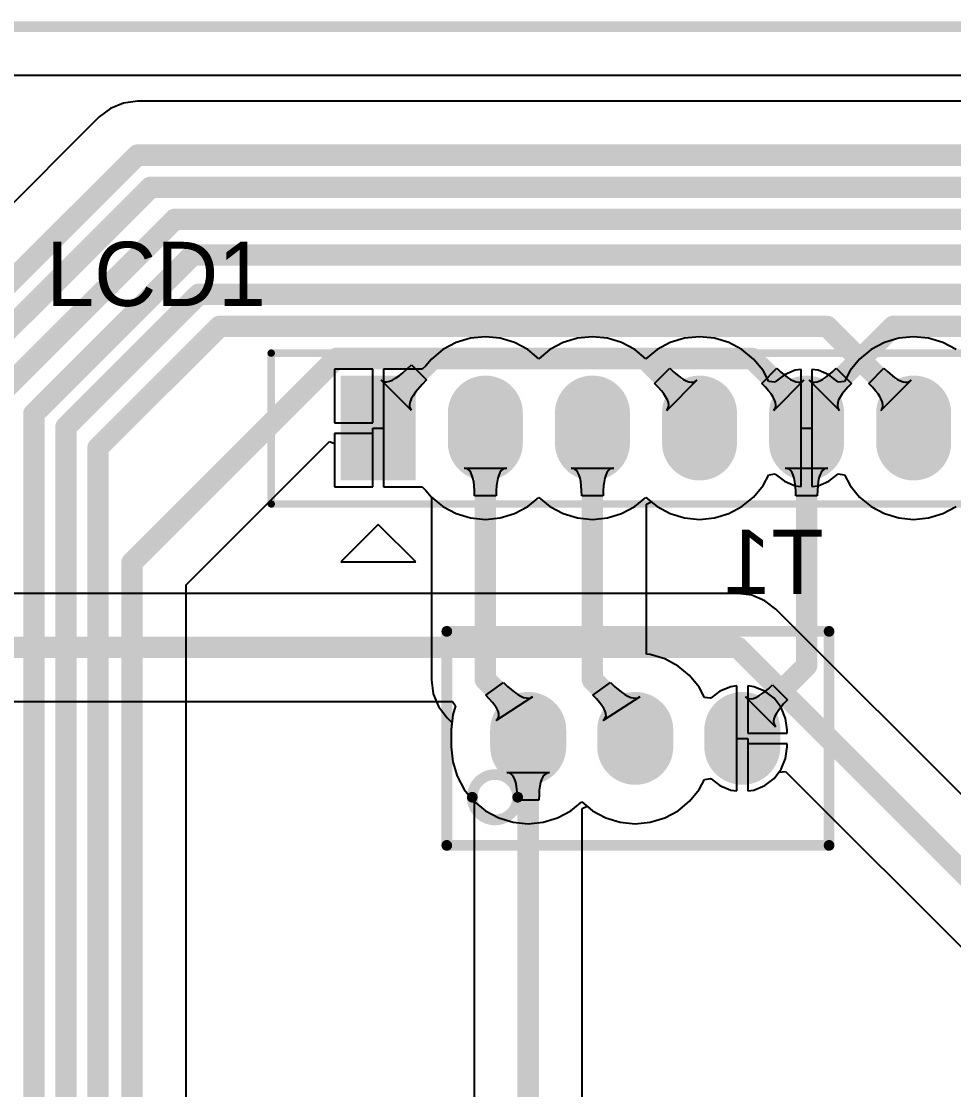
# Model space of a CAD drawing. Header units: millimetres. Extents: x 0 to 140, y 0 to 130.
# Drawn here: x 29.51 to 51.62, y 104.82 to 130.18 of the extents above; entities that cross this region are included whole.
import ezdxf

# ---------------------------------------------------------------- set-up
doc = ezdxf.new("R2010")
doc.units = ezdxf.units.MM
for name, color, linetype in [('BottomLayer', 5, 'Continuous'), ('BottomOverlay', 54, 'Continuous'), ('BottomSolder', 6, 'Continuous'), ('KeepOutLayer', 6, 'Continuous'), ('MultiLayer', 9, 'Continuous'), ('PadHoleLayer', 156, 'Continuous'), ('TopLayer', 1, 'Continuous'), ('TopOverlay', 2, 'Continuous'), ('TopSolder', 216, 'Continuous')]:
    doc.layers.add(name, color=color, linetype=linetype)

msp = doc.modelspace()

# ---------------------------------------------------------------- hatches: boundary and pattern name
at = {"layer": 'BottomLayer'}
msp.add_hatch(color=5, dxfattribs=at).paths.add_polyline_path([(37.186, 121.666), (38.76, 121.666), (38.76, 119.38), (37.186, 119.38)])
h = msp.add_hatch(color=5, dxfattribs=at)
edge = h.paths.add_edge_path()
edge.add_arc((40.513, 120.167), 0.787, 180, 360)
edge.add_line((41.3, 120.167), (41.3, 120.879))
edge.add_arc((40.513, 120.879), 0.787, 0, 180)
edge.add_line((39.726, 120.879), (39.726, 120.167))
h = msp.add_hatch(color=5, dxfattribs=at)
edge = h.paths.add_edge_path()
edge.add_arc((43.053, 120.167), 0.787, 180, 360)
edge.add_line((43.84, 120.167), (43.84, 120.879))
edge.add_arc((43.053, 120.879), 0.787, 0, 180)
edge.add_line((42.266, 120.879), (42.266, 120.167))
h = msp.add_hatch(color=5, dxfattribs=at)
edge = h.paths.add_edge_path()
edge.add_arc((45.593, 120.167), 0.787, 180, 360)
edge.add_line((46.38, 120.167), (46.38, 120.879))
edge.add_arc((45.593, 120.879), 0.787, 0, 180)
edge.add_line((44.806, 120.879), (44.806, 120.167))
h = msp.add_hatch(color=5, dxfattribs=at)
edge = h.paths.add_edge_path()
edge.add_arc((48.133, 120.167), 0.787, 180, 360)
edge.add_line((48.92, 120.167), (48.92, 120.879))
edge.add_arc((48.133, 120.879), 0.787, 0, 180)
edge.add_line((47.346, 120.879), (47.346, 120.167))
h = msp.add_hatch(color=5, dxfattribs=at)
edge = h.paths.add_edge_path()
edge.add_arc((50.673, 120.167), 0.787, 180, 360)
edge.add_line((51.46, 120.167), (51.46, 120.879))
edge.add_arc((50.673, 120.879), 0.787, 0, 180)
edge.add_line((49.886, 120.879), (49.886, 120.167))
h = msp.add_hatch(color=5, dxfattribs=at)
edge = h.paths.add_edge_path()
edge.add_arc((41.529, 112.957), 0.8, 180, 360)
edge.add_line((42.329, 112.957), (42.329, 113.357))
edge.add_arc((41.529, 113.357), 0.8, 0, 180)
edge.add_line((40.729, 113.357), (40.729, 112.957))
h = msp.add_hatch(color=5, dxfattribs=at)
edge = h.paths.add_edge_path()
edge.add_arc((44.069, 112.957), 0.8, 180, 360)
edge.add_line((44.869, 112.957), (44.869, 113.357))
edge.add_arc((44.069, 113.357), 0.8, 0, 180)
edge.add_line((43.269, 113.357), (43.269, 112.957))
h = msp.add_hatch(color=5, dxfattribs=at)
edge = h.paths.add_edge_path()
edge.add_arc((46.609, 112.957), 0.8, 180, 360)
edge.add_line((47.409, 112.957), (47.409, 113.357))
edge.add_arc((46.609, 113.357), 0.8, 0, 180)
edge.add_line((45.809, 113.357), (45.809, 112.957))
at = {"layer": 'BottomSolder'}
msp.add_hatch(color=6, dxfattribs=at).paths.add_polyline_path([(37.084, 121.768), (38.862, 121.768), (38.862, 119.278), (37.084, 119.278)])
h = msp.add_hatch(color=6, dxfattribs=at)
edge = h.paths.add_edge_path()
edge.add_arc((40.513, 120.167), 0.889, 180, 360)
edge.add_line((41.402, 120.167), (41.402, 120.879))
edge.add_arc((40.513, 120.879), 0.889, 0, 180)
edge.add_line((39.624, 120.879), (39.624, 120.167))
h = msp.add_hatch(color=6, dxfattribs=at)
edge = h.paths.add_edge_path()
edge.add_arc((43.053, 120.167), 0.889, 180, 360)
edge.add_line((43.942, 120.167), (43.942, 120.879))
edge.add_arc((43.053, 120.879), 0.889, 0, 180)
edge.add_line((42.164, 120.879), (42.164, 120.167))
h = msp.add_hatch(color=6, dxfattribs=at)
edge = h.paths.add_edge_path()
edge.add_arc((45.593, 120.167), 0.889, 180, 360)
edge.add_line((46.482, 120.167), (46.482, 120.879))
edge.add_arc((45.593, 120.879), 0.889, 0, 180)
edge.add_line((44.704, 120.879), (44.704, 120.167))
h = msp.add_hatch(color=6, dxfattribs=at)
edge = h.paths.add_edge_path()
edge.add_arc((48.133, 120.167), 0.889, 180, 360)
edge.add_line((49.022, 120.167), (49.022, 120.879))
edge.add_arc((48.133, 120.879), 0.889, 0, 180)
edge.add_line((47.244, 120.879), (47.244, 120.167))
h = msp.add_hatch(color=6, dxfattribs=at)
edge = h.paths.add_edge_path()
edge.add_arc((50.673, 120.167), 0.889, 180, 360)
edge.add_line((51.562, 120.167), (51.562, 120.879))
edge.add_arc((50.673, 120.879), 0.889, 0, 180)
edge.add_line((49.784, 120.879), (49.784, 120.167))
h = msp.add_hatch(color=6, dxfattribs=at)
edge = h.paths.add_edge_path()
edge.add_arc((41.529, 112.957), 0.902, 180, 360)
edge.add_line((42.431, 112.957), (42.431, 113.357))
edge.add_arc((41.529, 113.357), 0.902, 0, 180)
edge.add_line((40.627, 113.357), (40.627, 112.957))
h = msp.add_hatch(color=6, dxfattribs=at)
edge = h.paths.add_edge_path()
edge.add_arc((44.069, 112.957), 0.902, 180, 360)
edge.add_line((44.971, 112.957), (44.971, 113.357))
edge.add_arc((44.069, 113.357), 0.902, 0, 180)
edge.add_line((43.167, 113.357), (43.167, 112.957))
h = msp.add_hatch(color=6, dxfattribs=at)
edge = h.paths.add_edge_path()
edge.add_arc((46.609, 112.957), 0.902, 180, 360)
edge.add_line((47.511, 112.957), (47.511, 113.357))
edge.add_arc((46.609, 113.357), 0.902, 0, 180)
edge.add_line((45.707, 113.357), (45.707, 112.957))
at = {"layer": 'MultiLayer'}
msp.add_hatch(color=9, dxfattribs=at).paths.add_polyline_path([(37.186, 121.666), (38.76, 121.666), (38.76, 119.38), (37.186, 119.38)])
h = msp.add_hatch(color=9, dxfattribs=at)
edge = h.paths.add_edge_path()
edge.add_arc((40.513, 120.167), 0.787, 180, 360)
edge.add_line((41.3, 120.167), (41.3, 120.879))
edge.add_arc((40.513, 120.879), 0.787, 0, 180)
edge.add_line((39.726, 120.879), (39.726, 120.167))
h = msp.add_hatch(color=9, dxfattribs=at)
edge = h.paths.add_edge_path()
edge.add_arc((43.053, 120.167), 0.787, 180, 360)
edge.add_line((43.84, 120.167), (43.84, 120.879))
edge.add_arc((43.053, 120.879), 0.787, 0, 180)
edge.add_line((42.266, 120.879), (42.266, 120.167))
h = msp.add_hatch(color=9, dxfattribs=at)
edge = h.paths.add_edge_path()
edge.add_arc((45.593, 120.167), 0.787, 180, 360)
edge.add_line((46.38, 120.167), (46.38, 120.879))
edge.add_arc((45.593, 120.879), 0.787, 0, 180)
edge.add_line((44.806, 120.879), (44.806, 120.167))
h = msp.add_hatch(color=9, dxfattribs=at)
edge = h.paths.add_edge_path()
edge.add_arc((48.133, 120.167), 0.787, 180, 360)
edge.add_line((48.92, 120.167), (48.92, 120.879))
edge.add_arc((48.133, 120.879), 0.787, 0, 180)
edge.add_line((47.346, 120.879), (47.346, 120.167))
h = msp.add_hatch(color=9, dxfattribs=at)
edge = h.paths.add_edge_path()
edge.add_arc((50.673, 120.167), 0.787, 180, 360)
edge.add_line((51.46, 120.167), (51.46, 120.879))
edge.add_arc((50.673, 120.879), 0.787, 0, 180)
edge.add_line((49.886, 120.879), (49.886, 120.167))
h = msp.add_hatch(color=9, dxfattribs=at)
edge = h.paths.add_edge_path()
edge.add_arc((41.529, 112.957), 0.8, 180, 360)
edge.add_line((42.329, 112.957), (42.329, 113.357))
edge.add_arc((41.529, 113.357), 0.8, 0, 180)
edge.add_line((40.729, 113.357), (40.729, 112.957))
h = msp.add_hatch(color=9, dxfattribs=at)
edge = h.paths.add_edge_path()
edge.add_arc((44.069, 112.957), 0.8, 180, 360)
edge.add_line((44.869, 112.957), (44.869, 113.357))
edge.add_arc((44.069, 113.357), 0.8, 0, 180)
edge.add_line((43.269, 113.357), (43.269, 112.957))
h = msp.add_hatch(color=9, dxfattribs=at)
edge = h.paths.add_edge_path()
edge.add_arc((46.609, 112.957), 0.8, 180, 360)
edge.add_line((47.409, 112.957), (47.409, 113.357))
edge.add_arc((46.609, 113.357), 0.8, 0, 180)
edge.add_line((45.809, 113.357), (45.809, 112.957))
at = {"layer": 'PadHoleLayer'}
h = msp.add_hatch(color=156, dxfattribs=at)
edge = h.paths.add_edge_path()
edge.add_arc((37.973, 120.523), 0.495, 0, 360)
h = msp.add_hatch(color=156, dxfattribs=at)
edge = h.paths.add_edge_path()
edge.add_arc((40.513, 120.523), 0.495, 0, 360)
h = msp.add_hatch(color=156, dxfattribs=at)
edge = h.paths.add_edge_path()
edge.add_arc((43.053, 120.523), 0.495, 0, 360)
h = msp.add_hatch(color=156, dxfattribs=at)
edge = h.paths.add_edge_path()
edge.add_arc((45.593, 120.523), 0.495, 0, 360)
h = msp.add_hatch(color=156, dxfattribs=at)
edge = h.paths.add_edge_path()
edge.add_arc((48.133, 120.523), 0.495, 0, 360)
h = msp.add_hatch(color=156, dxfattribs=at)
edge = h.paths.add_edge_path()
edge.add_arc((50.673, 120.523), 0.495, 0, 360)
h = msp.add_hatch(color=156, dxfattribs=at)
edge = h.paths.add_edge_path()
edge.add_arc((41.529, 113.157), 0.4, 0, 360)
h = msp.add_hatch(color=156, dxfattribs=at)
edge = h.paths.add_edge_path()
edge.add_arc((44.069, 113.157), 0.4, 0, 360)
h = msp.add_hatch(color=156, dxfattribs=at)
edge = h.paths.add_edge_path()
edge.add_arc((46.609, 113.157), 0.4, 0, 360)
at = {"layer": 'TopLayer'}
msp.add_hatch(color=1, dxfattribs=at).paths.add_polyline_path([(37.186, 121.666), (38.76, 121.666), (38.76, 119.38), (37.186, 119.38)])
h = msp.add_hatch(color=1, dxfattribs=at)
edge = h.paths.add_edge_path()
edge.add_arc((40.513, 120.167), 0.787, 180, 360)
edge.add_line((41.3, 120.167), (41.3, 120.879))
edge.add_arc((40.513, 120.879), 0.787, 0, 180)
edge.add_line((39.726, 120.879), (39.726, 120.167))
h = msp.add_hatch(color=1, dxfattribs=at)
edge = h.paths.add_edge_path()
edge.add_arc((43.053, 120.167), 0.787, 180, 360)
edge.add_line((43.84, 120.167), (43.84, 120.879))
edge.add_arc((43.053, 120.879), 0.787, 0, 180)
edge.add_line((42.266, 120.879), (42.266, 120.167))
h = msp.add_hatch(color=1, dxfattribs=at)
edge = h.paths.add_edge_path()
edge.add_arc((45.593, 120.167), 0.787, 180, 360)
edge.add_line((46.38, 120.167), (46.38, 120.879))
edge.add_arc((45.593, 120.879), 0.787, 0, 180)
edge.add_line((44.806, 120.879), (44.806, 120.167))
h = msp.add_hatch(color=1, dxfattribs=at)
edge = h.paths.add_edge_path()
edge.add_arc((48.133, 120.167), 0.787, 180, 360)
edge.add_line((48.92, 120.167), (48.92, 120.879))
edge.add_arc((48.133, 120.879), 0.787, 0, 180)
edge.add_line((47.346, 120.879), (47.346, 120.167))
h = msp.add_hatch(color=1, dxfattribs=at)
edge = h.paths.add_edge_path()
edge.add_arc((50.673, 120.167), 0.787, 180, 360)
edge.add_line((51.46, 120.167), (51.46, 120.879))
edge.add_arc((50.673, 120.879), 0.787, 0, 180)
edge.add_line((49.886, 120.879), (49.886, 120.167))
h = msp.add_hatch(color=1, dxfattribs=at)
edge = h.paths.add_edge_path()
edge.add_arc((41.529, 112.957), 0.8, 180, 360)
edge.add_line((42.329, 112.957), (42.329, 113.357))
edge.add_arc((41.529, 113.357), 0.8, 0, 180)
edge.add_line((40.729, 113.357), (40.729, 112.957))
h = msp.add_hatch(color=1, dxfattribs=at)
edge = h.paths.add_edge_path()
edge.add_arc((44.069, 112.957), 0.8, 180, 360)
edge.add_line((44.869, 112.957), (44.869, 113.357))
edge.add_arc((44.069, 113.357), 0.8, 0, 180)
edge.add_line((43.269, 113.357), (43.269, 112.957))
h = msp.add_hatch(color=1, dxfattribs=at)
edge = h.paths.add_edge_path()
edge.add_arc((46.609, 112.957), 0.8, 180, 360)
edge.add_line((47.409, 112.957), (47.409, 113.357))
edge.add_arc((46.609, 113.357), 0.8, 0, 180)
edge.add_line((45.809, 113.357), (45.809, 112.957))
at = {"layer": 'TopSolder'}
msp.add_hatch(color=216, dxfattribs=at).paths.add_polyline_path([(37.084, 121.768), (38.862, 121.768), (38.862, 119.278), (37.084, 119.278)])
h = msp.add_hatch(color=216, dxfattribs=at)
edge = h.paths.add_edge_path()
edge.add_arc((40.513, 120.167), 0.889, 180, 360)
edge.add_line((41.402, 120.167), (41.402, 120.879))
edge.add_arc((40.513, 120.879), 0.889, 0, 180)
edge.add_line((39.624, 120.879), (39.624, 120.167))
h = msp.add_hatch(color=216, dxfattribs=at)
edge = h.paths.add_edge_path()
edge.add_arc((43.053, 120.167), 0.889, 180, 360)
edge.add_line((43.942, 120.167), (43.942, 120.879))
edge.add_arc((43.053, 120.879), 0.889, 0, 180)
edge.add_line((42.164, 120.879), (42.164, 120.167))
h = msp.add_hatch(color=216, dxfattribs=at)
edge = h.paths.add_edge_path()
edge.add_arc((45.593, 120.167), 0.889, 180, 360)
edge.add_line((46.482, 120.167), (46.482, 120.879))
edge.add_arc((45.593, 120.879), 0.889, 0, 180)
edge.add_line((44.704, 120.879), (44.704, 120.167))
h = msp.add_hatch(color=216, dxfattribs=at)
edge = h.paths.add_edge_path()
edge.add_arc((48.133, 120.167), 0.889, 180, 360)
edge.add_line((49.022, 120.167), (49.022, 120.879))
edge.add_arc((48.133, 120.879), 0.889, 0, 180)
edge.add_line((47.244, 120.879), (47.244, 120.167))
h = msp.add_hatch(color=216, dxfattribs=at)
edge = h.paths.add_edge_path()
edge.add_arc((50.673, 120.167), 0.889, 180, 360)
edge.add_line((51.562, 120.167), (51.562, 120.879))
edge.add_arc((50.673, 120.879), 0.889, 0, 180)
edge.add_line((49.784, 120.879), (49.784, 120.167))
h = msp.add_hatch(color=216, dxfattribs=at)
edge = h.paths.add_edge_path()
edge.add_arc((41.529, 112.957), 0.902, 180, 360)
edge.add_line((42.431, 112.957), (42.431, 113.357))
edge.add_arc((41.529, 113.357), 0.902, 0, 180)
edge.add_line((40.627, 113.357), (40.627, 112.957))
h = msp.add_hatch(color=216, dxfattribs=at)
edge = h.paths.add_edge_path()
edge.add_arc((44.069, 112.957), 0.902, 180, 360)
edge.add_line((44.971, 112.957), (44.971, 113.357))
edge.add_arc((44.069, 113.357), 0.902, 0, 180)
edge.add_line((43.167, 113.357), (43.167, 112.957))
h = msp.add_hatch(color=216, dxfattribs=at)
edge = h.paths.add_edge_path()
edge.add_arc((46.609, 112.957), 0.902, 180, 360)
edge.add_line((47.511, 112.957), (47.511, 113.357))
edge.add_arc((46.609, 113.357), 0.902, 0, 180)
edge.add_line((45.707, 113.357), (45.707, 112.957))

# ---------------------------------------------------------------- linework, layer by layer
at = {"layer": 'BottomLayer'}
for p, q in [((1.153, 128.895), (138.928, 128.895)), ((39.82, 122.553), (39.506, 122.385)), ((40.159, 122.656), (39.82, 122.553)), ((40.513, 122.691), (40.159, 122.656)), ((40.867, 122.656), (40.513, 122.691)), ((41.206, 122.553), (40.867, 122.656)), ((41.52, 122.385), (41.206, 122.553)), ((42.36, 122.553), (42.046, 122.385)), ((42.699, 122.656), (42.36, 122.553)), ((43.053, 122.691), (42.699, 122.656)), ((43.407, 122.656), (43.053, 122.691)), ((43.746, 122.553), (43.407, 122.656)), ((44.06, 122.385), (43.746, 122.553)), ((44.9, 122.553), (44.586, 122.385)), ((45.239, 122.656), (44.9, 122.553)), ((45.593, 122.691), (45.239, 122.656)), ((45.947, 122.656), (45.593, 122.691)), ((46.286, 122.553), (45.947, 122.656)), ((46.6, 122.385), (46.286, 122.553)), ((49.98, 122.553), (49.666, 122.385)), ((50.319, 122.656), (49.98, 122.553)), ((50.673, 122.691), (50.319, 122.656)), ((51.027, 122.656), (50.673, 122.691)), ((51.366, 122.553), (51.027, 122.656)), ((51.68, 122.385), (51.366, 122.553)), ((39.506, 122.385), (39.232, 122.16)), ((41.783, 122.169), (41.52, 122.385)), ((42.046, 122.385), (41.783, 122.169)), ((44.323, 122.169), (44.06, 122.385)), ((44.586, 122.385), (44.323, 122.169)), ((46.874, 122.16), (46.6, 122.385)), ((49.666, 122.385), (49.392, 122.16)), ((38.556, 121.835), (38.757, 122.022)), ((38.757, 122.022), (39.117, 121.663)), ((39.101, 122.001), (39.014, 121.92)), ((39.232, 122.16), (39.101, 122.001)), ((47.1, 121.885), (46.874, 122.16)), ((49.392, 122.16), (49.166, 121.885)), ((37.846, 121.92), (36.932, 121.92)), ((36.932, 121.92), (36.932, 120.65)), ((37.846, 120.65), (37.846, 121.92)), ((39.014, 121.92), (38.1, 121.92)), ((38.1, 121.92), (38.1, 120.523)), ((38.308, 121.661), (38.383, 121.705)), ((38.383, 121.705), (38.466, 121.763)), ((38.466, 121.763), (38.556, 121.835)), ((39.014, 121.92), (39.014, 121.92)), ((39.014, 121.92), (39.014, 121.92)), ((47.069, 121.583), (47.428, 121.943)), ((47.236, 121.63), (47.1, 121.885)), ((47.608, 121.788), (47.39, 121.621)), ((47.428, 121.943), (47.518, 121.856)), ((47.518, 121.856), (47.681, 121.722)), ((47.861, 121.893), (47.608, 121.788)), ((47.681, 121.722), (47.753, 121.675)), ((48.006, 121.912), (47.861, 121.893)), ((48.006, 120.523), (48.006, 121.912)), ((48.405, 121.893), (48.26, 121.912)), ((48.26, 121.912), (48.26, 120.523)), ((48.658, 121.788), (48.405, 121.893)), ((48.513, 121.675), (48.585, 121.722)), ((48.585, 121.722), (48.664, 121.783)), ((48.876, 121.621), (48.658, 121.788)), ((48.664, 121.783), (48.748, 121.856)), ((48.748, 121.856), (48.838, 121.943)), ((48.838, 121.943), (49.197, 121.583)), ((49.166, 121.885), (49.03, 121.63)), ((38.754, 120.945), (38.039, 121.66)), ((38.039, 121.66), (38.078, 121.631)), ((38.078, 121.631), (38.125, 121.617)), ((38.125, 121.617), (38.178, 121.618)), ((38.178, 121.618), (38.239, 121.632)), ((38.239, 121.632), (38.308, 121.661)), ((39.016, 121.559), (38.857, 121.371)), ((39.117, 121.663), (39.016, 121.559)), ((47.155, 121.493), (47.069, 121.583)), ((47.229, 121.409), (47.155, 121.493)), ((47.381, 121.61), (47.236, 121.63)), ((48.07, 121.657), (47.354, 120.942)), ((47.39, 121.621), (47.381, 121.61)), ((47.753, 121.675), (47.82, 121.64)), ((47.82, 121.64), (47.882, 121.618)), ((47.882, 121.618), (47.937, 121.608)), ((47.937, 121.608), (47.987, 121.612)), ((47.987, 121.612), (48.031, 121.628)), ((48.031, 121.628), (48.07, 121.657)), ((48.912, 120.942), (48.196, 121.657)), ((48.196, 121.657), (48.235, 121.628)), ((48.235, 121.628), (48.279, 121.612)), ((48.279, 121.612), (48.329, 121.608)), ((48.329, 121.608), (48.384, 121.618)), ((48.384, 121.618), (48.446, 121.64)), ((48.446, 121.64), (48.513, 121.675)), ((48.885, 121.61), (48.876, 121.621)), ((49.03, 121.63), (48.885, 121.61)), ((49.111, 121.493), (48.977, 121.331)), ((49.197, 121.583), (49.111, 121.493)), ((38.756, 121.213), (38.727, 121.145)), ((38.799, 121.289), (38.756, 121.213)), ((38.857, 121.371), (38.799, 121.289)), ((47.289, 121.331), (47.229, 121.409)), ((47.337, 121.258), (47.289, 121.331)), ((47.372, 121.191), (47.337, 121.258)), ((48.929, 121.258), (48.894, 121.191)), ((48.977, 121.331), (48.929, 121.258)), ((38.727, 121.145), (38.712, 121.084)), ((38.712, 121.084), (38.712, 121.03)), ((38.712, 121.03), (38.726, 120.984)), ((38.726, 120.984), (38.754, 120.945)), ((47.354, 120.942), (47.383, 120.98)), ((47.394, 121.13), (47.372, 121.191)), ((47.383, 120.98), (47.4, 121.024)), ((47.403, 121.074), (47.394, 121.13)), ((47.4, 121.024), (47.403, 121.074)), ((48.872, 121.13), (48.863, 121.074)), ((48.863, 121.074), (48.866, 121.024)), ((48.866, 121.024), (48.883, 120.98)), ((48.894, 121.191), (48.872, 121.13)), ((48.883, 120.98), (48.912, 120.942)), ((36.932, 120.65), (37.846, 120.65)), ((38.1, 120.523), (38.1, 119.126)), ((48.006, 119.134), (48.006, 120.523)), ((48.26, 120.523), (48.26, 119.134)), ((37.846, 120.396), (36.932, 120.396)), ((36.932, 120.396), (36.932, 119.126)), ((37.846, 119.126), (37.846, 120.396)), ((47.236, 119.416), (47.381, 119.436)), ((47.381, 119.436), (47.39, 119.425)), ((47.39, 119.425), (47.608, 119.258)), ((48.658, 119.258), (48.876, 119.425)), ((48.876, 119.425), (48.885, 119.436)), ((48.885, 119.436), (49.03, 119.416)), ((47.1, 119.161), (47.236, 119.416)), ((47.608, 119.258), (47.861, 119.153)), ((48.405, 119.153), (48.658, 119.258)), ((49.03, 119.416), (49.166, 119.161)), ((36.932, 119.126), (37.846, 119.126)), ((38.1, 119.126), (39.014, 119.126)), ((39.014, 119.126), (39.014, 119.126)), ((39.014, 119.126), (39.014, 119.126)), ((39.014, 119.126), (39.102, 119.044)), ((39.102, 119.044), (39.232, 118.886)), ((46.874, 118.886), (47.1, 119.161)), ((47.861, 119.153), (48.006, 119.134)), ((48.26, 119.134), (48.405, 119.153)), ((49.166, 119.161), (49.392, 118.886)), ((39.232, 118.886), (39.506, 118.661)), ((41.52, 118.661), (41.783, 118.877)), ((41.783, 118.877), (42.046, 118.661)), ((44.06, 118.661), (44.323, 118.877)), ((44.323, 118.877), (44.586, 118.661)), ((46.6, 118.661), (46.874, 118.886)), ((49.392, 118.886), (49.666, 118.661)), ((39.506, 118.661), (39.82, 118.493)), ((39.82, 118.493), (40.159, 118.39)), ((40.867, 118.39), (41.206, 118.493)), ((41.206, 118.493), (41.52, 118.661)), ((42.046, 118.661), (42.36, 118.493)), ((42.36, 118.493), (42.699, 118.39)), ((43.407, 118.39), (43.746, 118.493)), ((43.746, 118.493), (44.06, 118.661)), ((44.586, 118.661), (44.9, 118.493)), ((44.9, 118.493), (45.239, 118.39)), ((45.947, 118.39), (46.286, 118.493)), ((46.286, 118.493), (46.6, 118.661)), ((49.666, 118.661), (49.98, 118.493)), ((49.98, 118.493), (50.319, 118.39)), ((51.027, 118.39), (51.366, 118.493)), ((51.366, 118.493), (51.68, 118.661)), ((40.159, 118.39), (40.513, 118.355)), ((40.513, 118.355), (40.867, 118.39)), ((42.699, 118.39), (43.053, 118.355)), ((43.053, 118.355), (43.407, 118.39)), ((45.239, 118.39), (45.593, 118.355)), ((45.593, 118.355), (45.947, 118.39)), ((50.319, 118.39), (50.673, 118.355)), ((50.673, 118.355), (51.027, 118.39)), ((46.5, 116.597), (28.899, 116.597)), ((46.831, 116.553), (46.5, 116.597)), ((47.14, 116.425), (46.831, 116.553)), ((47.406, 116.222), (47.14, 116.425)), ((75.201, 88.427), (47.406, 116.222)), ((28.911, 114.035), (39.73, 114.035)), ((39.73, 114.035), (39.806, 113.933)), ((39.806, 113.933), (39.739, 113.713)), ((39.739, 113.713), (39.704, 113.357)), ((39.704, 113.357), (39.704, 112.957)), ((46.482, 111.911), (46.482, 113.157)), ((46.482, 113.157), (46.736, 113.157)), ((46.736, 113.157), (46.736, 111.911)), ((39.704, 112.957), (39.739, 112.601)), ((39.739, 112.601), (39.843, 112.259)), ((47.361, 112.205), (47.473, 112.352)), ((47.473, 112.352), (47.636, 112.368)), ((47.636, 112.368), (73.014, 86.99)), ((39.843, 112.259), (40.012, 111.943)), ((45.586, 111.943), (45.714, 112.183)), ((45.714, 112.183), (45.85, 112.204)), ((45.85, 112.204), (45.867, 112.198)), ((45.867, 112.198), (46.077, 112.036)), ((47.141, 112.036), (47.361, 112.205)), ((40.012, 111.943), (40.239, 111.667)), ((45.359, 111.667), (45.586, 111.943)), ((46.077, 112.036), (46.334, 111.93)), ((46.334, 111.93), (46.482, 111.911)), ((46.736, 111.911), (46.884, 111.93)), ((46.884, 111.93), (47.141, 112.036)), ((40.239, 111.667), (40.515, 111.44)), ((42.543, 111.44), (42.799, 111.65)), ((42.799, 111.65), (43.055, 111.44)), ((45.083, 111.44), (45.359, 111.667)), ((40.515, 111.44), (40.831, 111.271)), ((42.227, 111.271), (42.543, 111.44)), ((43.055, 111.44), (43.371, 111.271)), ((44.767, 111.271), (45.083, 111.44)), ((40.831, 111.271), (41.173, 111.167)), ((41.173, 111.167), (41.529, 111.132)), ((41.529, 111.132), (41.885, 111.167)), ((41.885, 111.167), (42.227, 111.271)), ((43.371, 111.271), (43.713, 111.167)), ((43.713, 111.167), (44.069, 111.132)), ((44.069, 111.132), (44.425, 111.167)), ((44.425, 111.167), (44.767, 111.271))]:
    msp.add_line(p, q, dxfattribs=at)
at = {"layer": 'BottomLayer', "const_width": 0.508}
for points in [[(48.133, 120.879), (50.19, 122.936)], [(50.19, 122.936), (74.016, 122.936)], [(37.973, 120.879), (39.268, 122.174)], [(39.268, 122.174), (46.838, 122.174)], [(46.838, 122.174), (48.133, 120.879)], [(37.973, 120.523), (37.973, 120.879)], [(48.133, 120.523), (48.133, 120.879)], [(27.071, 115.316), (46.5, 115.316)], [(46.5, 115.316), (74.295, 87.521)]]:
    msp.add_lwpolyline(points, dxfattribs=at)
at = {"layer": 'BottomLayer', "const_width": 0.254}
for points in [[(50.063, 122.936, 1), (50.317, 122.936, 1)], [(50.063, 122.936, 1), (50.317, 122.936, 1)], [(39.141, 122.174, 1), (39.395, 122.174, 1)], [(39.141, 122.174, 1), (39.395, 122.174, 1)], [(46.711, 122.174, 1), (46.965, 122.174, 1)], [(46.711, 122.174, 1), (46.965, 122.174, 1)], [(37.846, 120.879, 1), (38.1, 120.879, 1)], [(37.846, 120.879, 1), (38.1, 120.879, 1)], [(48.006, 120.879, 1), (48.26, 120.879, 1)], [(48.006, 120.879, 1), (48.26, 120.879, 1)], [(48.006, 120.879, 1), (48.26, 120.879, 1)], [(37.846, 120.523, 1), (38.1, 120.523, 1)], [(48.006, 120.523, 1), (48.26, 120.523, 1)], [(46.373, 115.316, 1), (46.627, 115.316, 1)], [(46.373, 115.316, 1), (46.627, 115.316, 1)]]:
    msp.add_lwpolyline(points, format="xyb", close=True, dxfattribs=at)
at = {"layer": 'BottomOverlay', "const_width": 0.254}
for points in [[(39.599, 115.697), (48.666, 115.697)], [(39.599, 110.617), (39.599, 115.697)], [(48.666, 110.617), (48.666, 115.697)], [(39.599, 110.617), (48.666, 110.617)]]:
    msp.add_lwpolyline(points, dxfattribs=at)
at = {"layer": 'BottomOverlay'}
for points, const_width in [([(39.535, 115.697, 1), (39.662, 115.697, 1)], 0.127), ([(39.535, 115.697, 1), (39.662, 115.697, 1)], 0.127), ([(48.603, 115.697, 1), (48.73, 115.697, 1)], 0.127), ([(48.603, 115.697, 1), (48.73, 115.697, 1)], 0.127), ([(41.28, 111.76, 1), (40.203, 111.76, 1)], 0.254), ([(40.139, 111.76, 1), (40.266, 111.76, 1)], 0.127), ([(41.217, 111.76, 1), (41.344, 111.76, 1)], 0.127), ([(39.535, 110.617, 1), (39.662, 110.617, 1)], 0.127), ([(39.535, 110.617, 1), (39.662, 110.617, 1)], 0.127), ([(48.603, 110.617, 1), (48.73, 110.617, 1)], 0.127), ([(48.603, 110.617, 1), (48.73, 110.617, 1)], 0.127)]:
    msp.add_lwpolyline(points, format="xyb", close=True, dxfattribs=dict(at, const_width=const_width))
at = {"layer": 'KeepOutLayer', "const_width": 0.254}
msp.add_lwpolyline([(0, 130.048), (140.081, 130.048)], dxfattribs=at)
at = {"layer": 'TopLayer'}
for p, q in [((1.153, 128.895), (138.928, 128.895)), ((31.618, 128.109), (31.352, 127.906)), ((31.926, 128.237), (31.618, 128.109)), ((32.258, 128.281), (31.926, 128.237)), ((67.412, 128.281), (32.258, 128.281)), ((31.352, 127.906), (23.986, 120.54)), ((44.529, 121.583), (44.888, 121.943)), ((44.888, 121.943), (44.978, 121.856)), ((44.978, 121.856), (45.141, 121.722)), ((45.141, 121.722), (45.213, 121.675)), ((49.609, 121.583), (49.968, 121.943)), ((49.968, 121.943), (50.058, 121.856)), ((50.058, 121.856), (50.221, 121.722)), ((50.221, 121.722), (50.293, 121.675)), ((44.615, 121.493), (44.529, 121.583)), ((44.689, 121.409), (44.615, 121.493)), ((45.53, 121.657), (44.814, 120.942)), ((45.213, 121.675), (45.28, 121.64)), ((45.28, 121.64), (45.342, 121.618)), ((45.342, 121.618), (45.397, 121.608)), ((45.397, 121.608), (45.447, 121.612)), ((45.447, 121.612), (45.491, 121.628)), ((45.491, 121.628), (45.53, 121.657)), ((49.695, 121.493), (49.609, 121.583)), ((49.769, 121.409), (49.695, 121.493)), ((50.61, 121.657), (49.894, 120.942)), ((50.293, 121.675), (50.36, 121.64)), ((50.36, 121.64), (50.422, 121.618)), ((50.422, 121.618), (50.477, 121.608)), ((50.477, 121.608), (50.527, 121.612)), ((50.527, 121.612), (50.571, 121.628)), ((50.571, 121.628), (50.61, 121.657)), ((44.749, 121.331), (44.689, 121.409)), ((44.797, 121.258), (44.749, 121.331)), ((44.832, 121.191), (44.797, 121.258)), ((49.829, 121.331), (49.769, 121.409)), ((49.877, 121.258), (49.829, 121.331)), ((49.912, 121.191), (49.877, 121.258)), ((44.814, 120.942), (44.843, 120.98)), ((44.854, 121.13), (44.832, 121.191)), ((44.843, 120.98), (44.86, 121.024)), ((44.863, 121.074), (44.854, 121.13)), ((44.86, 121.024), (44.863, 121.074)), ((49.894, 120.942), (49.923, 120.98)), ((49.934, 121.13), (49.912, 121.191)), ((49.923, 120.98), (49.94, 121.024)), ((49.943, 121.074), (49.934, 121.13)), ((49.94, 121.024), (49.943, 121.074)), ((37.846, 119.126), (37.846, 120.523)), ((37.846, 120.523), (38.1, 120.523)), ((38.1, 120.523), (38.1, 119.126)), ((48.006, 119.134), (48.006, 120.523)), ((48.006, 120.523), (48.26, 120.523)), ((48.26, 120.523), (48.26, 119.134)), ((33.412, 116.799), (36.814, 120.202)), ((36.814, 120.202), (36.932, 120.153)), ((36.932, 120.153), (36.932, 119.126)), ((40.055, 119.565), (40.007, 119.572)), ((40.007, 119.572), (41.019, 119.572)), ((40.098, 119.546), (40.055, 119.565)), ((40.135, 119.513), (40.098, 119.546)), ((40.168, 119.467), (40.135, 119.513)), ((40.196, 119.408), (40.168, 119.467)), ((40.858, 119.467), (40.83, 119.408)), ((40.891, 119.513), (40.858, 119.467)), ((40.928, 119.546), (40.891, 119.513)), ((40.971, 119.565), (40.928, 119.546)), ((41.019, 119.572), (40.971, 119.565)), ((42.595, 119.565), (42.547, 119.572)), ((42.547, 119.572), (43.559, 119.572)), ((42.638, 119.546), (42.595, 119.565)), ((42.675, 119.513), (42.638, 119.546)), ((42.708, 119.467), (42.675, 119.513)), ((42.736, 119.408), (42.708, 119.467)), ((43.398, 119.467), (43.37, 119.408)), ((43.431, 119.513), (43.398, 119.467)), ((43.468, 119.546), (43.431, 119.513)), ((43.511, 119.565), (43.468, 119.546)), ((43.559, 119.572), (43.511, 119.565)), ((47.236, 119.416), (47.381, 119.436)), ((47.381, 119.436), (47.39, 119.425)), ((47.39, 119.425), (47.608, 119.258)), ((47.675, 119.565), (47.627, 119.572)), ((47.627, 119.572), (48.639, 119.572)), ((47.718, 119.546), (47.675, 119.565)), ((47.755, 119.513), (47.718, 119.546)), ((47.788, 119.467), (47.755, 119.513)), ((47.816, 119.408), (47.788, 119.467)), ((48.478, 119.467), (48.45, 119.408)), ((48.511, 119.513), (48.478, 119.467)), ((48.548, 119.546), (48.511, 119.513)), ((48.591, 119.565), (48.548, 119.546)), ((48.639, 119.572), (48.591, 119.565)), ((48.658, 119.258), (48.876, 119.425)), ((48.876, 119.425), (48.885, 119.436)), ((48.885, 119.436), (49.03, 119.416)), ((40.219, 119.336), (40.196, 119.408)), ((40.236, 119.251), (40.219, 119.336)), ((40.256, 119.041), (40.236, 119.251)), ((40.79, 119.251), (40.777, 119.153)), ((40.807, 119.336), (40.79, 119.251)), ((40.83, 119.408), (40.807, 119.336)), ((42.759, 119.336), (42.736, 119.408)), ((42.776, 119.251), (42.759, 119.336)), ((42.796, 119.041), (42.776, 119.251)), ((43.33, 119.251), (43.317, 119.153)), ((43.347, 119.336), (43.33, 119.251)), ((43.37, 119.408), (43.347, 119.336)), ((47.1, 119.161), (47.236, 119.416)), ((47.608, 119.258), (47.861, 119.153)), ((47.839, 119.336), (47.816, 119.408)), ((47.856, 119.251), (47.839, 119.336)), ((47.876, 119.041), (47.856, 119.251)), ((48.41, 119.251), (48.397, 119.153)), ((48.405, 119.153), (48.658, 119.258)), ((48.427, 119.336), (48.41, 119.251)), ((48.45, 119.408), (48.427, 119.336)), ((49.03, 119.416), (49.166, 119.161)), ((36.932, 119.126), (37.846, 119.126)), ((38.1, 119.126), (39.014, 119.126)), ((39.014, 119.126), (39.014, 119.126)), ((39.014, 119.126), (39.014, 119.126)), ((39.014, 119.126), (39.102, 119.044)), ((39.102, 119.044), (39.232, 118.886)), ((40.259, 118.917), (40.256, 119.041)), ((40.767, 118.917), (40.259, 118.917)), ((40.77, 119.041), (40.767, 118.917)), ((40.777, 119.153), (40.77, 119.041)), ((42.799, 118.917), (42.796, 119.041)), ((43.307, 118.917), (42.799, 118.917)), ((43.31, 119.041), (43.307, 118.917)), ((43.317, 119.153), (43.31, 119.041)), ((46.874, 118.886), (47.1, 119.161)), ((47.861, 119.153), (48.006, 119.134)), ((47.879, 118.917), (47.876, 119.041)), ((48.387, 118.917), (47.879, 118.917)), ((48.26, 119.134), (48.405, 119.153)), ((48.39, 119.041), (48.387, 118.917)), ((48.397, 119.153), (48.39, 119.041)), ((49.166, 119.161), (49.392, 118.886)), ((39.232, 118.886), (39.232, 118.886)), ((39.232, 118.886), (39.232, 114.55)), ((44.334, 118.719), (44.449, 118.773)), ((44.334, 115.156), (44.334, 118.719)), ((44.449, 118.773), (44.586, 118.661)), ((46.6, 118.661), (46.874, 118.886)), ((49.392, 118.886), (49.666, 118.661)), ((44.586, 118.661), (44.9, 118.493)), ((44.9, 118.493), (45.239, 118.39)), ((45.947, 118.39), (46.286, 118.493)), ((46.286, 118.493), (46.6, 118.661)), ((49.666, 118.661), (49.98, 118.493)), ((49.98, 118.493), (50.319, 118.39)), ((51.027, 118.39), (51.366, 118.493)), ((51.366, 118.493), (51.68, 118.661)), ((45.239, 118.39), (45.593, 118.355)), ((45.593, 118.355), (45.947, 118.39)), ((50.319, 118.39), (50.673, 118.355)), ((50.673, 118.355), (51.027, 118.39)), ((33.412, 75.267), (33.412, 116.799)), ((44.425, 115.147), (44.334, 115.156)), ((44.767, 115.043), (44.425, 115.147)), ((45.083, 114.874), (44.767, 115.043)), ((45.359, 114.647), (45.083, 114.874)), ((45.586, 114.371), (45.359, 114.647)), ((39.232, 114.55), (39.276, 114.218)), ((40.521, 114.182), (40.942, 114.48)), ((40.942, 114.48), (41.035, 114.391)), ((41.035, 114.391), (41.204, 114.25)), ((43.061, 114.182), (43.482, 114.48)), ((43.482, 114.48), (43.575, 114.391)), ((43.575, 114.391), (43.744, 114.25)), ((45.714, 114.131), (45.586, 114.371)), ((46.334, 114.384), (46.077, 114.278)), ((46.482, 114.403), (46.334, 114.384)), ((46.482, 113.157), (46.482, 114.403)), ((46.884, 114.384), (46.736, 114.403)), ((46.736, 114.403), (46.736, 113.284)), ((47.141, 114.278), (46.884, 114.384)), ((47.234, 114.344), (47.323, 114.43)), ((47.323, 114.43), (47.682, 114.071)), ((39.276, 114.218), (39.404, 113.91)), ((40.607, 114.093), (40.521, 114.182)), ((41.634, 114.144), (40.767, 113.58)), ((41.204, 114.25), (41.281, 114.198)), ((41.281, 114.198), (41.353, 114.158)), ((41.353, 114.158), (41.42, 114.131)), ((41.42, 114.131), (41.481, 114.116)), ((41.481, 114.116), (41.537, 114.113)), ((41.537, 114.113), (41.588, 114.123)), ((41.588, 114.123), (41.634, 114.144)), ((43.147, 114.093), (43.061, 114.182)), ((44.174, 114.144), (43.307, 113.58)), ((43.744, 114.25), (43.821, 114.198)), ((43.821, 114.198), (43.893, 114.158)), ((43.893, 114.158), (43.96, 114.131)), ((43.96, 114.131), (44.021, 114.116)), ((44.021, 114.116), (44.077, 114.113)), ((44.077, 114.113), (44.128, 114.123)), ((44.128, 114.123), (44.174, 114.144)), ((45.85, 114.11), (45.714, 114.131)), ((45.867, 114.116), (45.85, 114.11)), ((46.077, 114.278), (45.867, 114.116)), ((47.399, 113.432), (46.684, 114.147)), ((46.684, 114.147), (46.722, 114.118)), ((46.722, 114.118), (46.766, 114.102)), ((46.766, 114.102), (46.816, 114.098)), ((46.816, 114.098), (46.872, 114.107)), ((46.872, 114.107), (46.933, 114.129)), ((46.933, 114.129), (46.999, 114.164)), ((46.999, 114.164), (47.072, 114.211)), ((47.072, 114.211), (47.15, 114.271)), ((47.361, 114.109), (47.141, 114.278)), ((47.15, 114.271), (47.234, 114.344)), ((47.53, 113.889), (47.361, 114.109)), ((39.404, 113.91), (39.607, 113.644)), ((40.679, 114.011), (40.607, 114.093)), ((40.737, 113.934), (40.679, 114.011)), ((40.782, 113.864), (40.737, 113.934)), ((40.814, 113.801), (40.782, 113.864)), ((43.219, 114.011), (43.147, 114.093)), ((43.277, 113.934), (43.219, 114.011)), ((43.322, 113.864), (43.277, 113.934)), ((43.354, 113.801), (43.322, 113.864)), ((47.596, 113.982), (47.463, 113.82)), ((47.636, 113.632), (47.53, 113.889)), ((47.682, 114.071), (47.596, 113.982)), ((39.607, 113.644), (39.721, 113.53)), ((40.767, 113.58), (40.803, 113.611)), ((40.803, 113.611), (40.826, 113.649)), ((40.831, 113.744), (40.814, 113.801)), ((40.826, 113.649), (40.836, 113.693)), ((40.836, 113.693), (40.831, 113.744)), ((43.307, 113.58), (43.343, 113.611)), ((43.343, 113.611), (43.366, 113.649)), ((43.371, 113.744), (43.354, 113.801)), ((43.366, 113.649), (43.376, 113.693)), ((43.376, 113.693), (43.371, 113.744)), ((47.359, 113.62), (47.35, 113.564)), ((47.381, 113.681), (47.359, 113.62)), ((47.416, 113.747), (47.381, 113.681)), ((47.463, 113.82), (47.416, 113.747)), ((47.672, 113.357), (47.636, 113.632)), ((39.721, 113.53), (39.704, 113.357)), ((39.704, 113.357), (39.704, 112.957)), ((47.35, 113.564), (47.354, 113.514)), ((47.354, 113.514), (47.37, 113.47)), ((47.37, 113.47), (47.399, 113.432)), ((47.672, 113.284), (47.672, 113.357)), ((46.482, 111.911), (46.482, 113.157)), ((46.736, 113.284), (47.672, 113.284)), ((39.704, 112.957), (39.739, 112.601)), ((47.672, 113.03), (46.736, 113.03)), ((46.736, 113.03), (46.736, 111.911)), ((47.636, 112.682), (47.672, 112.957)), ((47.672, 112.957), (47.672, 113.03)), ((39.739, 112.601), (39.843, 112.259)), ((47.53, 112.425), (47.636, 112.682)), ((41.071, 112.339), (41.023, 112.345)), ((41.023, 112.345), (42.035, 112.345)), ((41.114, 112.319), (41.071, 112.339)), ((41.987, 112.339), (41.944, 112.319)), ((42.035, 112.345), (41.987, 112.339)), ((47.361, 112.205), (47.53, 112.425)), ((39.843, 112.259), (40.012, 111.943)), ((41.151, 112.287), (41.114, 112.319)), ((41.184, 112.241), (41.151, 112.287)), ((41.212, 112.182), (41.184, 112.241)), ((41.235, 112.111), (41.212, 112.182)), ((41.252, 112.026), (41.235, 112.111)), ((41.823, 112.111), (41.806, 112.026)), ((41.846, 112.182), (41.823, 112.111)), ((41.874, 112.241), (41.846, 112.182)), ((41.907, 112.287), (41.874, 112.241)), ((41.944, 112.319), (41.907, 112.287)), ((45.586, 111.943), (45.714, 112.183)), ((45.714, 112.183), (45.85, 112.204)), ((45.85, 112.204), (45.867, 112.198)), ((45.867, 112.198), (46.077, 112.036)), ((47.141, 112.036), (47.361, 112.205)), ((40.012, 111.943), (40.239, 111.667)), ((41.272, 111.817), (41.252, 112.026)), ((41.275, 111.693), (41.272, 111.817)), ((41.786, 111.817), (41.783, 111.693)), ((41.793, 111.928), (41.786, 111.817)), ((41.806, 112.026), (41.793, 111.928)), ((45.359, 111.667), (45.586, 111.943)), ((46.077, 112.036), (46.334, 111.93)), ((46.334, 111.93), (46.482, 111.911)), ((46.736, 111.911), (46.884, 111.93)), ((46.884, 111.93), (47.141, 112.036)), ((40.239, 111.667), (40.248, 111.659)), ((40.248, 111.659), (40.248, 101.219)), ((41.783, 111.693), (41.275, 111.693)), ((45.083, 111.44), (45.359, 111.667)), ((42.81, 111.492), (42.925, 111.547)), ((42.81, 101.75), (42.81, 111.492)), ((42.925, 111.547), (43.055, 111.44)), ((43.055, 111.44), (43.371, 111.271)), ((44.767, 111.271), (45.083, 111.44)), ((43.371, 111.271), (43.713, 111.167)), ((43.713, 111.167), (44.069, 111.132)), ((44.069, 111.132), (44.425, 111.167)), ((44.425, 111.167), (44.767, 111.271))]:
    msp.add_line(p, q, dxfattribs=at)
at = {"layer": 'TopLayer', "const_width": 0.508}
for points in [[(24.892, 119.634), (32.258, 127)], [(32.258, 127), (67.412, 127)], [(28.279, 121.943), (32.574, 126.238)], [(32.574, 126.238), (65.634, 126.238)], [(29.041, 121.37), (33.147, 125.476)], [(33.147, 125.476), (63.856, 125.476)], [(29.803, 120.862), (33.572, 124.631)], [(33.572, 124.631), (62.059, 124.631)], [(30.565, 120.546), (33.717, 123.698)], [(33.717, 123.698), (60.554, 123.698)], [(31.327, 120.056), (34.207, 122.936)], [(34.207, 122.936), (48.616, 122.936)], [(48.616, 122.936), (50.673, 120.879)], [(32.131, 117.33), (36.975, 122.174)], [(36.975, 122.174), (44.298, 122.174)], [(44.298, 122.174), (45.593, 120.879)], [(29.803, 40.725), (29.803, 120.862)], [(45.593, 120.523), (45.593, 120.879)], [(50.673, 120.523), (50.673, 120.879)], [(30.565, 38.947), (30.565, 120.546)], [(40.513, 114.55), (40.513, 120.523)], [(43.053, 114.55), (43.053, 120.523)], [(48.133, 114.881), (48.133, 120.523)], [(31.327, 37.169), (31.327, 120.056)], [(32.131, 35.433), (32.131, 117.33)], [(46.609, 113.357), (48.133, 114.881)], [(40.513, 114.55), (41.529, 113.534)], [(43.053, 114.55), (44.069, 113.534)], [(41.529, 113.157), (41.529, 113.534)], [(44.069, 113.157), (44.069, 113.534)], [(46.609, 113.157), (46.609, 113.357)], [(41.529, 101.219), (41.529, 113.157)]]:
    msp.add_lwpolyline(points, dxfattribs=at)
at = {"layer": 'TopLayer', "const_width": 0.254}
for points in [[(32.131, 127, 1), (32.385, 127, 1)], [(32.131, 127, 1), (32.385, 127, 1)], [(32.447, 126.238, 1), (32.701, 126.238, 1)], [(32.447, 126.238, 1), (32.701, 126.238, 1)], [(33.02, 125.476, 1), (33.274, 125.476, 1)], [(33.02, 125.476, 1), (33.274, 125.476, 1)], [(33.445, 124.631, 1), (33.699, 124.631, 1)], [(33.445, 124.631, 1), (33.699, 124.631, 1)], [(33.59, 123.698, 1), (33.844, 123.698, 1)], [(33.59, 123.698, 1), (33.844, 123.698, 1)], [(34.08, 122.936, 1), (34.334, 122.936, 1)], [(34.08, 122.936, 1), (34.334, 122.936, 1)], [(48.489, 122.936, 1), (48.743, 122.936, 1)], [(48.489, 122.936, 1), (48.743, 122.936, 1)], [(36.848, 122.174, 1), (37.102, 122.174, 1)], [(36.848, 122.174, 1), (37.102, 122.174, 1)], [(44.171, 122.174, 1), (44.425, 122.174, 1)], [(44.171, 122.174, 1), (44.425, 122.174, 1)], [(29.676, 120.862, 1), (29.93, 120.862, 1)], [(29.676, 120.862, 1), (29.93, 120.862, 1)], [(45.466, 120.879, 1), (45.72, 120.879, 1)], [(45.466, 120.879, 1), (45.72, 120.879, 1)], [(50.546, 120.879, 1), (50.8, 120.879, 1)], [(50.546, 120.879, 1), (50.8, 120.879, 1)], [(30.438, 120.546, 1), (30.692, 120.546, 1)], [(30.438, 120.546, 1), (30.692, 120.546, 1)], [(40.386, 120.523, 1), (40.64, 120.523, 1)], [(42.926, 120.523, 1), (43.18, 120.523, 1)], [(45.466, 120.523, 1), (45.72, 120.523, 1)], [(48.006, 120.523, 1), (48.26, 120.523, 1)], [(50.546, 120.523, 1), (50.8, 120.523, 1)], [(31.2, 120.056, 1), (31.454, 120.056, 1)], [(31.2, 120.056, 1), (31.454, 120.056, 1)], [(32.004, 117.33, 1), (32.258, 117.33, 1)], [(32.004, 117.33, 1), (32.258, 117.33, 1)], [(48.006, 114.881, 1), (48.26, 114.881, 1)], [(48.006, 114.881, 1), (48.26, 114.881, 1)], [(40.386, 114.55, 1), (40.64, 114.55, 1)], [(40.386, 114.55, 1), (40.64, 114.55, 1)], [(42.926, 114.55, 1), (43.18, 114.55, 1)], [(42.926, 114.55, 1), (43.18, 114.55, 1)], [(41.402, 113.534, 1), (41.656, 113.534, 1)], [(41.402, 113.534, 1), (41.656, 113.534, 1)], [(43.942, 113.534, 1), (44.196, 113.534, 1)], [(43.942, 113.534, 1), (44.196, 113.534, 1)], [(46.482, 113.357, 1), (46.736, 113.357, 1)], [(46.482, 113.357, 1), (46.736, 113.357, 1)], [(41.402, 113.157, 1), (41.656, 113.157, 1)], [(41.402, 113.157, 1), (41.656, 113.157, 1)], [(43.942, 113.157, 1), (44.196, 113.157, 1)], [(46.482, 113.157, 1), (46.736, 113.157, 1)]]:
    msp.add_lwpolyline(points, format="xyb", close=True, dxfattribs=at)
at = {"layer": 'TopOverlay'}
for p, q in [((37.973, 118.237), (37.084, 117.348)), ((38.862, 117.348), (37.973, 118.237)), ((37.084, 117.348), (38.862, 117.348))]:
    msp.add_line(p, q, dxfattribs=at)
at = {"layer": 'TopOverlay', "const_width": 0.178}
for points in [[(35.433, 122.301), (78.816, 122.301)], [(35.433, 118.72), (35.433, 122.301)], [(35.433, 118.72), (78.816, 118.72)]]:
    msp.add_lwpolyline(points, dxfattribs=at)
at = {"layer": 'TopOverlay', "const_width": 0.0889}
for points in [[(35.389, 122.301, 1), (35.477, 122.301, 1)], [(35.389, 122.301, 1), (35.477, 122.301, 1)], [(35.389, 118.72, 1), (35.477, 118.72, 1)], [(35.389, 118.72, 1), (35.477, 118.72, 1)]]:
    msp.add_lwpolyline(points, format="xyb", close=True, dxfattribs=at)

# ---------------------------------------------------------------- texts
at = {"layer": 'BottomOverlay', "text_generation_flag": 2}
msp.add_text('T1', height=1.524, dxfattribs=at).set_placement((48.539, 116.586))
at = {"layer": 'TopOverlay'}
msp.add_text('LCD1', height=1.524, dxfattribs=at).set_placement((30.099, 123.419))

doc.saveas('drawing.dxf')
